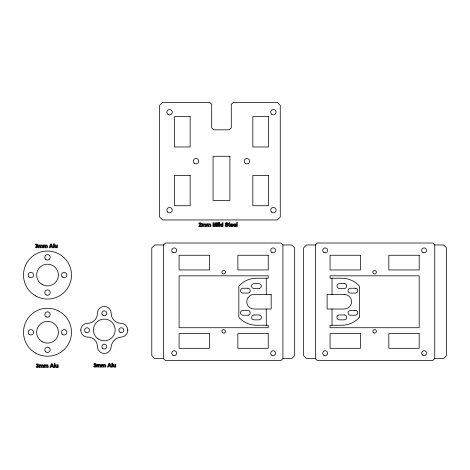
<?xml version="1.0" encoding="UTF-8"?>
<svg xmlns="http://www.w3.org/2000/svg" width="470" height="470" viewBox="0 0 470 470"><rect width="100%" height="100%" fill="white"/><g stroke="black" fill="none" stroke-linecap="round" stroke-linejoin="round"><path stroke-width="0.7" d="M80.805 329.946L81.01 331.885A6.886 6.886 0 0 0 87.044 337.061A9.57 9.57 0 0 1 97.454 346.596A6.856 6.856 0 0 0 104.311 353.452A6.856 6.856 0 0 0 111.167 346.596A10.857 10.857 0 0 1 121.331 337.061A6.868 6.868 0 0 0 127.805 330.204L127.817 329.946M80.811 330.14L81.01 328.524A6.886 6.886 0 0 1 87.044 323.348A10.058 10.058 0 0 0 97.454 313.296A6.856 6.856 0 0 1 104.311 306.44A6.856 6.856 0 0 1 111.167 313.296A10.052 10.052 0 0 0 121.331 323.348A6.868 6.868 0 0 1 127.805 330.204M163.542 244.97L165.499 243.013L280.966 243.013L282.928 244.97L282.928 358.592L280.966 360.549L165.499 360.549L163.542 358.592L163.542 244.97L154.724 244.97L151.787 247.907L151.787 355.655L154.724 358.592L163.542 358.592M315.364 244.97L317.321 243.013L432.788 243.013L434.744 244.97L434.744 358.592L432.788 360.549L317.321 360.549L315.364 358.592L315.364 244.97L306.546 244.97L303.608 247.907L303.608 355.655L306.546 358.592L315.364 358.592M282.928 244.97L291.741 244.97L294.678 247.907L294.678 355.655L291.741 358.592L282.928 358.592M434.744 244.97L443.562 244.97L446.5 247.907L446.5 355.655L443.562 358.592L434.744 358.592M332.014 278.228L332.014 294.455M332.014 309.019L332.014 325.246M266.273 278.228L266.273 294.455M266.273 309.019L266.273 325.246M56.735 246.163C56.776 248.454 54.626 246.439 55.677 244.988L54.937 244.988C54.209 246.257 55.348 248.936 56.788 247.361L56.788 247.778L57.475 247.778L57.475 244.988L56.735 244.988L56.735 246.163M57.475 365.919C57.516 368.204 55.36 366.195 56.412 364.744L55.677 364.744C54.943 366.007 56.089 368.686 57.528 367.111L57.528 367.534L58.215 367.534L58.215 364.744L57.475 364.744L57.475 365.919M115.033 365.501C115.074 367.793 112.918 365.778 113.969 364.326L113.235 364.326C112.5 365.595 113.646 368.274 115.085 366.7L115.085 367.117L115.773 367.117L115.773 364.326L115.033 364.326L115.033 365.501M39.204 246.08L39.192 247.778L38.452 247.778L38.452 244.988L39.133 244.988L39.133 245.369L40.25 244.952L40.79 245.369C42.247 243.865 43.24 246.586 42.559 247.778L41.818 247.778C42.864 244.77 39.915 245.17 40.878 247.778L40.138 247.778C40.749 247.05 39.903 244.371 39.204 246.08M43.992 246.08L43.974 247.778L43.234 247.778L43.234 244.988L43.916 244.988L43.916 245.369L45.038 244.952L45.572 245.369C47.029 243.865 48.028 246.586 47.341 247.778L46.6 247.778C47.652 244.77 44.697 245.17 45.66 247.778L44.926 247.778C45.537 247.05 44.691 244.371 43.992 246.08M39.944 365.83L39.926 367.534L39.192 367.534L39.192 364.744L39.868 364.744L39.868 365.12L40.99 364.708L41.53 365.12C42.981 363.615 43.98 366.341 43.293 367.534L42.559 367.534C43.604 364.52 40.649 364.92 41.613 367.534L40.878 367.534C41.489 366.8 40.643 364.127 39.944 365.83M44.726 365.83L44.715 367.534L43.974 367.534L43.974 364.744L44.656 364.744L44.656 365.12L45.778 364.708L46.313 365.12C47.77 363.615 48.768 366.341 48.081 367.534L47.341 367.534C48.392 364.52 45.437 364.92 46.401 367.534L45.66 367.534C46.277 366.8 45.425 364.127 44.726 365.83M97.502 365.419L97.484 367.117L96.75 367.117L96.75 364.326L97.425 364.326L97.425 364.708L98.547 364.291L99.088 364.708C100.539 363.204 101.538 365.924 100.85 367.117L100.116 367.117C101.162 364.109 98.207 364.509 99.17 367.117L98.436 367.117C99.047 366.389 98.201 363.71 97.502 365.419M102.284 365.419L102.272 367.117L101.532 367.117L101.532 364.326L102.213 364.326L102.213 364.708L103.335 364.291L103.87 364.708C105.327 363.204 106.326 365.924 105.638 367.117L104.898 367.117C105.95 364.109 102.995 364.509 103.958 367.117L103.218 367.117C103.835 366.389 102.983 363.71 102.284 365.419M202.588 224.877L202.57 226.575L201.83 226.575L201.83 223.785L202.511 223.785L202.511 224.167L203.633 223.749L204.168 224.167C205.625 222.662 206.624 225.383 205.936 226.575L205.196 226.575C206.248 223.567 203.293 223.967 204.256 226.575L203.516 226.575C204.133 225.847 203.281 223.168 202.588 224.877M207.37 224.877L207.358 226.575L206.618 226.575L206.618 223.785L207.299 223.785L207.299 224.167L208.416 223.749L208.956 224.167C210.413 222.662 211.406 225.383 210.719 226.575L209.984 226.575C211.03 223.567 208.081 223.967 209.044 226.575L208.304 226.575C208.915 225.847 208.069 223.168 207.37 224.877M220.283 224.836L220.348 225.788A1.263 1.263 0 0 0 220.783 226.422A1.034 1.034 0 0 0 221.893 226.522L222.298 226.164L222.298 226.575L222.986 226.575L222.986 222.727L222.245 222.727L222.245 224.114L220.971 223.814L220.283 224.836M230.394 224.871C229.854 226.47 232.415 227.392 232.944 225.812L231.499 226.041L231.128 225.394L232.979 225.394L232.791 224.366A1.151 1.151 0 0 0 232.209 223.826L230.929 223.943L230.394 224.871M233.39 224.871C232.85 226.47 235.405 227.392 235.934 225.812L234.495 226.041L234.125 225.394L235.975 225.394L235.787 224.366A1.151 1.151 0 0 0 235.206 223.826L233.925 223.943L233.39 224.871M201.231 223.779L199.762 225.894L201.231 225.894L201.231 226.575L198.64 226.575C199.286 225.835 201.495 222.31 199.462 223.926L198.728 223.849C198.687 222.386 201.242 222.316 201.231 223.779M37.888 246.621L37.518 247.484A1.24 1.24 0 0 1 36.86 247.819L35.732 247.543A1.151 1.151 0 0 1 35.373 246.985L36.043 246.668C36.578 248.366 37.947 245.61 36.278 246.039L36.36 245.44C37.87 244.635 35.926 244.453 35.385 244.917L36.272 243.942L37.647 244.559A0.87 0.87 0 0 1 37.682 245.14L37.159 245.71L37.888 246.621M38.628 366.377L38.258 367.24A1.24 1.24 0 0 1 37.6 367.575L36.466 367.299A1.151 1.151 0 0 1 36.114 366.741L36.783 366.424C37.318 368.116 38.687 365.36 37.018 365.795L37.101 365.196C38.611 364.385 36.666 364.203 36.125 364.667L37.007 363.692L38.387 364.315A0.87 0.87 0 0 1 38.417 364.89L37.9 365.46L38.628 366.377M96.186 365.96L95.815 366.823A1.24 1.24 0 0 1 95.157 367.158L94.023 366.882A1.151 1.151 0 0 1 93.671 366.324L94.341 366.007C94.875 367.704 96.244 364.949 94.576 365.378L94.658 364.779C96.168 363.974 94.223 363.792 93.683 364.256L94.564 363.281L95.945 363.897A0.87 0.87 0 0 1 95.974 364.479L95.457 365.049L96.186 365.96M222.251 225.195L222.069 225.841L221.352 225.982L221.112 224.613L221.875 224.343L222.251 225.195M231.181 224.672L232.251 224.942L231.91 224.331L231.181 224.672M234.172 224.672L235.241 224.942L234.9 224.331L234.172 224.672M228.15 225.453C228.062 227.145 225.024 227.022 225.018 225.324L225.77 225.248C226.846 227.227 228.402 224.349 225.659 224.619C224.12 223.462 226.546 221.881 227.65 222.974A1.081 1.081 0 0 1 228.009 223.573L227.263 223.861C223.415 222.633 228.291 224.49 228.15 225.453M215.947 223.544L215.178 226.575L214.432 226.575L213.668 223.544L213.668 226.575L212.945 226.575L212.945 222.727L214.109 222.727L214.808 225.353L215.501 222.727L216.67 222.727L216.67 226.575L215.947 226.575L215.947 223.544M50.331 246.903L50.008 247.778L49.186 247.778L50.684 243.924L51.506 243.924L53.051 247.778L52.205 247.778L51.87 246.903L50.331 246.903M51.089 244.823L50.566 246.257L51.618 246.257L51.089 244.823M51.066 366.659L50.748 367.534L49.926 367.534L51.424 363.68L52.246 363.68L53.792 367.534L52.946 367.534L52.605 366.659L51.066 366.659M51.829 364.579L51.306 366.007L52.358 366.007L51.829 364.579M108.623 366.242L108.306 367.117L107.483 367.117L108.981 363.263L109.804 363.263L111.349 367.117L110.503 367.117L110.162 366.242L108.623 366.242M109.387 364.162L108.864 365.595L109.915 365.595L109.387 364.162M239.847 285.114L238.836 286.43L238.836 317.044L239.847 318.36A23.506 23.506 0 0 0 256.467 325.246L268.235 325.246L268.235 327.737L179.099 327.737L179.099 275.825L268.235 275.825L268.235 278.228L256.467 278.228A23.506 23.506 0 0 0 239.847 285.114M359.45 317.044L358.446 318.36A23.506 23.506 0 0 1 341.819 325.246L330.052 325.246L330.052 327.737L419.187 327.737L419.187 275.825L330.052 275.825L330.052 278.228L341.819 278.228A23.506 23.506 0 0 1 358.446 285.114L359.45 286.43L359.45 317.044M162.579 102.401L159.641 105.339L159.641 217.005L162.579 219.942L277.318 219.942L280.255 217.005L280.255 105.339L277.318 102.401L233.243 102.401L231.281 104.364L231.281 127.869L229.325 129.826L213.65 129.826L211.694 127.869L211.694 104.364L209.738 102.401L162.579 102.401M229.572 222.804L228.491 223.785L228.896 226.276L229.554 226.64L230.136 226.528L230.077 225.958L229.589 225.9L229.572 224.372L230.077 224.372L230.077 223.785L229.572 223.785L229.572 222.804M248.466 315.182L242.937 315.264A2.45 2.45 0 0 1 242.303 310.453L247.837 310.37A2.45 2.45 0 0 1 248.466 315.182M259.552 288.427L254.017 288.515A2.45 2.45 0 0 1 251.567 286.066A2.45 2.45 0 0 1 254.017 283.616L258.917 283.616A2.45 2.45 0 0 1 259.552 288.427M254.017 314.959L253.383 315.041A2.45 2.45 0 0 0 254.017 319.859L258.917 319.859A2.45 2.45 0 0 0 261.367 317.409A2.45 2.45 0 0 0 258.917 314.959L254.017 314.959M190.144 116.607L174.476 116.607L174.476 146.969L190.144 146.969L190.144 116.607M268.505 116.607L252.831 116.607L252.831 146.969L268.505 146.969L268.505 116.607M229.912 156.275L213.063 156.275L213.063 200.349L229.912 200.349L229.912 156.275M190.144 175.375L174.476 175.375L174.476 205.737L190.144 205.737L190.144 175.375M268.505 175.375L252.831 175.375L252.831 205.737L268.505 205.737L268.505 175.375M218.174 222.727L217.434 222.727L217.434 223.409L218.174 223.409L218.174 222.727M219.666 222.727L218.932 222.727L218.932 226.575L219.666 226.575L219.666 222.727M237.315 222.727L236.575 222.727L236.575 226.575L237.315 226.575L237.315 222.727M218.174 223.785L217.434 223.785L217.434 226.575L218.174 226.575L218.174 223.785M54.197 243.924L53.457 243.924L53.457 247.778L54.197 247.778L54.197 243.924M209.467 255.257L179.099 255.257L179.099 269.95L209.467 269.95L209.467 255.257M268.235 255.257L237.873 255.257L237.873 269.95L268.235 269.95L268.235 255.257M360.42 255.257L330.052 255.257L330.052 269.95L360.42 269.95L360.42 255.257M419.187 255.257L388.825 255.257L388.825 269.95L419.187 269.95L419.187 255.257M344.269 283.616L339.369 283.616A2.45 2.45 0 0 0 338.741 288.427L344.269 288.515A2.45 2.45 0 0 0 346.719 286.066A2.45 2.45 0 0 0 344.269 283.616M247.813 288.228L242.961 288.228A2.426 2.426 0 0 0 240.528 290.654A2.426 2.426 0 0 0 242.961 293.08L247.813 293.08A2.426 2.426 0 0 0 250.24 290.654A2.426 2.426 0 0 0 247.813 288.228M355.332 288.228L350.473 288.228A2.426 2.426 0 0 0 348.047 290.654A2.426 2.426 0 0 0 350.473 293.08L355.332 293.08A2.426 2.426 0 0 0 357.758 290.654A2.426 2.426 0 0 0 355.332 288.228M271.172 294.455L254.082 294.455A7.285 7.285 0 0 0 246.732 301.675A7.285 7.285 0 0 0 253.959 309.019L271.172 309.019L271.172 294.455M344.21 294.455L327.114 294.455L327.114 309.019L344.328 309.019A7.285 7.285 0 0 0 351.554 301.675A7.285 7.285 0 0 0 344.21 294.455M354.973 310.37L350.456 310.37A2.45 2.45 0 0 0 349.821 315.182L355.349 315.264A2.45 2.45 0 0 0 355.984 310.453L354.973 310.37M344.269 314.959L339.369 314.959A2.45 2.45 0 0 0 336.925 317.409A2.45 2.45 0 0 0 339.369 319.859L344.269 319.859A2.45 2.45 0 0 0 344.904 315.041L344.269 314.959M209.467 333.618L179.099 333.618L179.099 348.305L209.467 348.305L209.467 333.618M268.235 333.618L237.873 333.618L237.873 348.305L268.235 348.305L268.235 333.618M360.42 333.618L330.052 333.618L330.052 348.305L360.42 348.305L360.42 333.618M419.187 333.618L388.825 333.618L388.825 348.305L419.187 348.305L419.187 333.618M112.495 363.263L111.754 363.263L111.754 367.117L112.495 367.117L112.495 363.263M54.937 363.68L54.197 363.68L54.197 367.534L54.937 367.534L54.937 363.68M85.822 332.325A2.45 2.45 0 0 0 89.494 330.204A2.45 2.45 0 0 0 85.822 328.084A2.45 2.45 0 0 0 85.822 332.325M120.103 332.325A2.45 2.45 0 0 0 123.78 330.204A2.45 2.45 0 0 0 120.103 328.084A2.45 2.45 0 0 0 120.103 332.325M102.578 348.329A2.45 2.45 0 0 0 106.678 347.23A2.45 2.45 0 0 0 103.676 344.228A2.45 2.45 0 0 0 102.578 348.329M102.578 315.023A2.45 2.45 0 0 0 106.678 313.925A2.45 2.45 0 0 0 103.676 310.929A2.45 2.45 0 0 0 102.578 315.023M98.154 338.905A10.875 10.875 0 0 0 115.15 330.798A10.875 10.875 0 0 0 99.628 320.135A10.875 10.875 0 0 0 98.154 338.905M46.148 316.862A2.691 2.691 0 0 0 50.19 314.53A2.691 2.691 0 0 0 46.148 312.197A2.691 2.691 0 0 0 46.148 316.862M45.59 351.695A2.691 2.691 0 0 0 50.102 350.491A2.691 2.691 0 0 0 46.8 347.189A2.691 2.691 0 0 0 45.59 351.695M28.976 334.152A2.691 2.691 0 0 0 33.482 332.948A2.691 2.691 0 0 0 30.18 329.646A2.691 2.691 0 0 0 28.976 334.152M62.275 334.152A2.691 2.691 0 0 0 66.781 332.948A2.691 2.691 0 0 0 63.485 329.646A2.691 2.691 0 0 0 62.275 334.152M35.497 353.029A23.999 23.999 0 0 0 71.493 332.249A23.999 23.999 0 0 0 35.497 311.469A23.999 23.999 0 0 0 35.497 353.029M42.094 341.666A10.875 10.875 0 0 0 58.403 332.249A10.875 10.875 0 0 0 42.094 322.831A10.875 10.875 0 0 0 42.094 341.666M35.497 295.83A23.999 23.999 0 0 0 71.493 275.05A23.999 23.999 0 0 0 35.497 254.264A23.999 23.999 0 0 0 35.497 295.83M62.275 276.953A2.691 2.691 0 0 0 66.781 275.743A2.691 2.691 0 0 0 63.485 272.447A2.691 2.691 0 0 0 62.275 276.953M28.976 276.953A2.691 2.691 0 0 0 33.482 275.743A2.691 2.691 0 0 0 30.18 272.447A2.691 2.691 0 0 0 28.976 276.953M46.148 294.925A2.691 2.691 0 0 0 50.19 292.587A2.691 2.691 0 0 0 46.148 290.254A2.691 2.691 0 0 0 46.148 294.925M45.59 259.234A2.691 2.691 0 0 0 50.102 258.024A2.691 2.691 0 0 0 46.8 254.728A2.691 2.691 0 0 0 45.59 259.234M42.094 284.462A10.875 10.875 0 0 0 58.403 275.05A10.875 10.875 0 0 0 42.094 265.632A10.875 10.875 0 0 0 42.094 284.462M222.668 332.813A1.763 1.763 0 0 0 225.424 331.503A1.763 1.763 0 0 0 222.909 329.77A1.763 1.763 0 0 0 222.668 332.813M222.733 273.699A1.763 1.763 0 0 0 225.43 272.259A1.763 1.763 0 0 0 222.839 270.644A1.763 1.763 0 0 0 222.733 273.699M245.61 163.507A2.691 2.691 0 0 0 249.646 161.169A2.691 2.691 0 0 0 245.61 158.837A2.691 2.691 0 0 0 245.61 163.507M271.495 212.052A2.691 2.691 0 0 0 276.002 210.842A2.691 2.691 0 0 0 272.706 207.546A2.691 2.691 0 0 0 271.495 212.052M271.495 114.104A2.691 2.691 0 0 0 276.002 112.894A2.691 2.691 0 0 0 272.706 109.598A2.691 2.691 0 0 0 271.495 114.104M172.978 355.326A2.45 2.45 0 0 0 176.65 353.205A2.45 2.45 0 0 0 172.978 351.084A2.45 2.45 0 0 0 172.978 355.326M271.907 355.326A2.45 2.45 0 0 0 275.579 353.205A2.45 2.45 0 0 0 271.907 351.084A2.45 2.45 0 0 0 271.907 355.326M167.672 212.052A2.691 2.691 0 0 0 172.179 210.842A2.691 2.691 0 0 0 168.877 207.546A2.691 2.691 0 0 0 167.672 212.052M168.231 114.533A2.691 2.691 0 0 0 172.267 112.195A2.691 2.691 0 0 0 168.231 109.862A2.691 2.691 0 0 0 168.231 114.533M172.978 252.478A2.45 2.45 0 0 0 176.65 250.357A2.45 2.45 0 0 0 172.978 248.236A2.45 2.45 0 0 0 172.978 252.478M271.907 252.478A2.45 2.45 0 0 0 275.579 250.357A2.45 2.45 0 0 0 271.907 248.236A2.45 2.45 0 0 0 271.907 252.478M194.674 163.507A2.691 2.691 0 0 0 198.716 161.169A2.691 2.691 0 0 0 194.674 158.837A2.691 2.691 0 0 0 194.674 163.507M373.673 273.687A1.763 1.763 0 0 0 376.382 272.283A1.763 1.763 0 0 0 373.809 270.638A1.763 1.763 0 0 0 373.673 273.687M422.354 354.938A2.45 2.45 0 0 0 426.449 353.839A2.45 2.45 0 0 0 423.452 350.837A2.45 2.45 0 0 0 422.354 354.938M373.738 332.889A1.763 1.763 0 0 0 376.382 331.362A1.763 1.763 0 0 0 373.738 329.834A1.763 1.763 0 0 0 373.738 332.889M323.93 252.478A2.45 2.45 0 0 0 327.608 250.357A2.45 2.45 0 0 0 323.93 248.236A2.45 2.45 0 0 0 323.93 252.478M422.859 252.478A2.45 2.45 0 0 0 426.531 250.357A2.45 2.45 0 0 0 422.859 248.236A2.45 2.45 0 0 0 422.859 252.478M323.93 355.326A2.45 2.45 0 0 0 327.608 353.205A2.45 2.45 0 0 0 323.93 351.084A2.45 2.45 0 0 0 323.93 355.326"/></g></svg>
